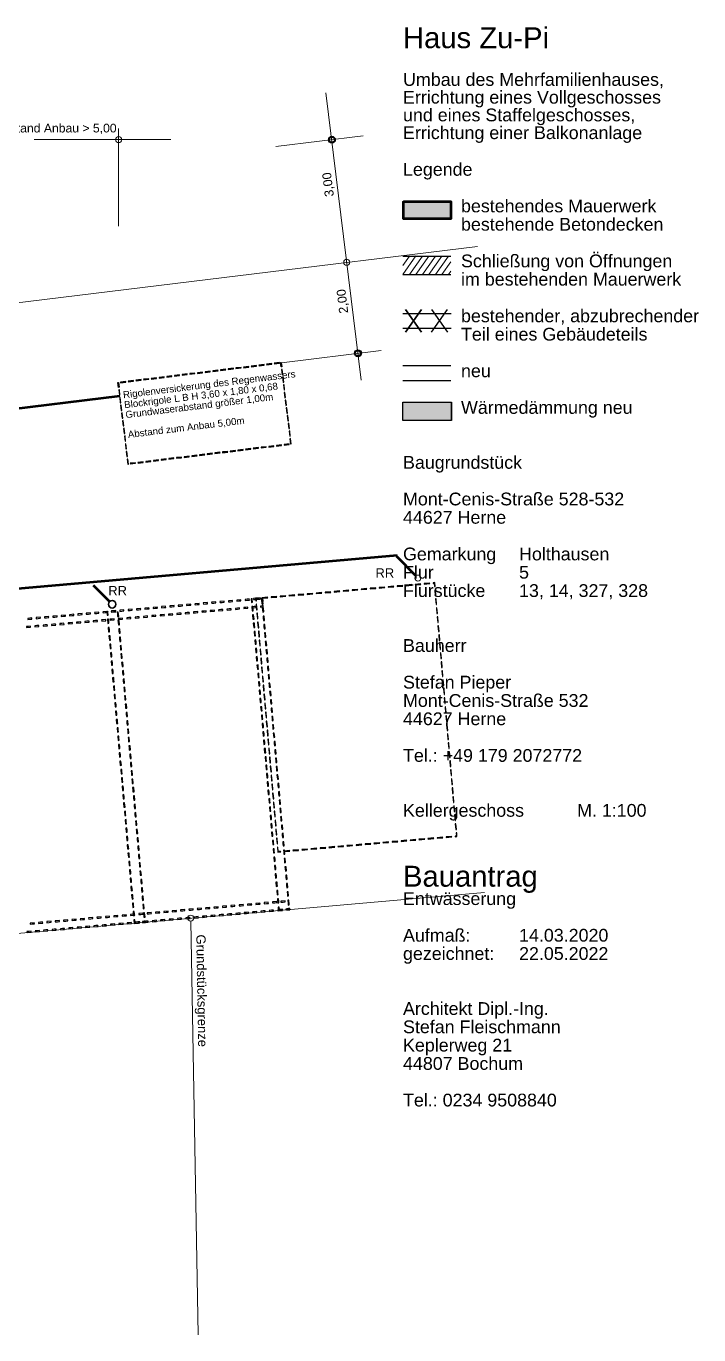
# Model space of a CAD drawing. Header units: millimetres. Extents: x 1839 to 41668, y -109 to 29716.
# Drawn here: x 26962 to 41668, y -105 to 28529 of the extents above; entities that cross this region are included whole.
import ezdxf

# ---------------------------------------------------------------- set-up
doc = ezdxf.new("R2010")
doc.units = ezdxf.units.MM
doc.header["$LTSCALE"] = 50
doc.linetypes.add('PDF_423-3_158-7_0-0_0-0', pattern=[582, 423.3, -158.7, 0, 0])
for name, color, linetype in [('00_Wand_Bestand', 7, 'Continuous'), ('05_Linien_stark', 7, 'Continuous'), ('07_Bemassung', 6, 'Continuous'), ('08_Schnittlinie', 1, 'Continuous'), ('10_Text', 7, 'Continuous'), ('12_Plankopf', 140, 'Continuous')]:
    doc.layers.add(name, color=color, linetype=linetype)
doc.styles.add('PLAN', font='arial.ttf')

msp = doc.modelspace()

# ---------------------------------------------------------------- hatches: boundary and pattern name
at = {"layer": '00_Wand_Bestand'}
for points in [[(30482, 20919), (30370, 20906), (30372, 20892), (30484, 20905)], [(30650, 20940), (30538, 20926), (30540, 20912), (30652, 20926)], [(30818, 20961), (30706, 20947), (30708, 20933), (30820, 20947)], [(30987, 20981), (30874, 20967), (30876, 20953), (30988, 20967)], [(31155, 21002), (31043, 20988), (31044, 20974), (31156, 20988)], [(31323, 21022), (31211, 21009), (31212, 20995), (31324, 21008)], [(31491, 21043), (31379, 21029), (31380, 21015), (31492, 21029)], [(31659, 21064), (31547, 21050), (31548, 21036), (31661, 21050)], [(31827, 21084), (31715, 21071), (31717, 21057), (31829, 21070)], [(31995, 21105), (31883, 21091), (31885, 21077), (31997, 21091)], [(32163, 21126), (32051, 21112), (32053, 21098), (32165, 21112)], [(32331, 21146), (32219, 21133), (32221, 21119), (32333, 21132)], [(32499, 21167), (32387, 21153), (32389, 21139), (32501, 21153)], [(32551, 21074), (32537, 21072), (32525, 21170), (32539, 21172)], [(32558, 21018), (32544, 21016), (32557, 20904), (32571, 20906)], [(28993, 20627), (28979, 20625), (28966, 20733), (28980, 20735)], [(29138, 20754), (29026, 20740), (29027, 20726), (29139, 20740)], [(29306, 20775), (29194, 20761), (29196, 20747), (29308, 20761)], [(29474, 20795), (29362, 20782), (29364, 20768), (29476, 20781)], [(29642, 20816), (29530, 20802), (29532, 20788), (29644, 20802)], [(29810, 20837), (29698, 20823), (29700, 20809), (29812, 20823)], [(29978, 20857), (29866, 20844), (29868, 20830), (29980, 20843)], [(30146, 20878), (30034, 20864), (30036, 20850), (30148, 20864)], [(30314, 20899), (30202, 20885), (30204, 20871), (30316, 20885)], [(32578, 20850), (32564, 20848), (32578, 20736), (32592, 20738)], [(32599, 20682), (32585, 20680), (32599, 20568), (32613, 20569)], [(28986, 20569), (28999, 20457), (29013, 20459), (29000, 20571)], [(29006, 20401), (29020, 20289), (29034, 20291), (29020, 20403)], [(32620, 20513), (32606, 20512), (32619, 20400), (32633, 20401)], [(32640, 20345), (32626, 20344), (32640, 20232), (32654, 20233)], [(29027, 20233), (29041, 20121), (29055, 20123), (29041, 20235)], [(29048, 20065), (29061, 19953), (29075, 19955), (29062, 20067)], [(32661, 20177), (32647, 20176), (32661, 20064), (32675, 20065)], [(29068, 19897), (29082, 19785), (29096, 19786), (29082, 19899)], [(32681, 20009), (32667, 20008), (32681, 19896), (32695, 19897)], [(32702, 19841), (32688, 19839), (32702, 19727), (32716, 19729)], [(29089, 19729), (29103, 19617), (29117, 19618), (29103, 19730)], [(29110, 19561), (29123, 19449), (29137, 19450), (29124, 19562)], [(32723, 19673), (32709, 19671), (32723, 19559), (32737, 19561)], [(32743, 19505), (32729, 19503), (32743, 19391), (32757, 19393)], [(29130, 19393), (29144, 19281), (29158, 19282), (29144, 19394)], [(29151, 19224), (29165, 19112), (29179, 19114), (29165, 19226)], [(31201, 19191), (31199, 19205), (31087, 19191), (31089, 19177)], [(31369, 19211), (31367, 19225), (31255, 19212), (31257, 19197)], [(31537, 19232), (31535, 19246), (31423, 19232), (31425, 19218)], [(31705, 19253), (31703, 19267), (31591, 19253), (31593, 19239)], [(31873, 19273), (31872, 19287), (31759, 19273), (31761, 19259)], [(32041, 19294), (32040, 19308), (31928, 19294), (31929, 19280)], [(32209, 19314), (32208, 19328), (32096, 19315), (32097, 19301)], [(32377, 19335), (32376, 19349), (32264, 19335), (32265, 19321)], [(32546, 19356), (32544, 19370), (32432, 19356), (32433, 19342)], [(32714, 19376), (32712, 19390), (32600, 19377), (32602, 19363)], [(29171, 19056), (29185, 18944), (29199, 18946), (29185, 19058)], [(29352, 18964), (29350, 18978), (29238, 18964), (29240, 18950)], [(29520, 18984), (29519, 18998), (29406, 18985), (29408, 18971)], [(29688, 19005), (29687, 19019), (29575, 19005), (29576, 18991)], [(29856, 19026), (29855, 19040), (29743, 19026), (29744, 19012)], [(30024, 19046), (30023, 19060), (29911, 19046), (29912, 19032)], [(30193, 19067), (30191, 19081), (30079, 19067), (30080, 19053)], [(30361, 19087), (30359, 19101), (30247, 19088), (30249, 19074)], [(30529, 19108), (30527, 19122), (30415, 19108), (30417, 19094)], [(30697, 19129), (30695, 19143), (30583, 19129), (30585, 19115)], [(30865, 19149), (30863, 19163), (30751, 19150), (30753, 19136)], [(31033, 19170), (31031, 19184), (30919, 19170), (30921, 19156)], [(32438, 16050), (32315, 16040), (32316, 16027), (32439, 16038)], [(32635, 16068), (32512, 16057), (32513, 16045), (32636, 16055)], [(32831, 16085), (32708, 16074), (32709, 16062), (32832, 16073)], [(33028, 16102), (32905, 16091), (32906, 16079), (33029, 16090)], [(33225, 16119), (33102, 16109), (33103, 16096), (33226, 16107)], [(33422, 16137), (33299, 16126), (33300, 16113), (33423, 16124)], [(33619, 16154), (33496, 16143), (33497, 16131), (33620, 16141)], [(33815, 16171), (33692, 16160), (33693, 16148), (33816, 16159)], [(34012, 16188), (33889, 16177), (33890, 16165), (34013, 16176)], [(34209, 16205), (34086, 16195), (34087, 16182), (34210, 16193)], [(34406, 16223), (34283, 16212), (34284, 16200), (34407, 16210)], [(34603, 16240), (34480, 16229), (34481, 16217), (34604, 16228)], [(34799, 16257), (34676, 16246), (34677, 16234), (34800, 16245)], [(32044, 16016), (31977, 16010), (31982, 15954), (31995, 15955), (31991, 15999), (32045, 16004)], [(31989, 15880), (31999, 15757), (32012, 15758), (32001, 15881)], [(32241, 16033), (32118, 16022), (32119, 16010), (32242, 16021)], [(32006, 15683), (32017, 15560), (32029, 15561), (32018, 15685)], [(32023, 15487), (32034, 15364), (32046, 15365), (32035, 15488)], [(32040, 15290), (32051, 15167), (32063, 15168), (32053, 15291)], [(32058, 15093), (32068, 14970), (32081, 14971), (32070, 15094)], [(32075, 14896), (32086, 14773), (32098, 14774), (32087, 14897)], [(32092, 14699), (32103, 14576), (32115, 14577), (32104, 14700)], [(32109, 14503), (32120, 14380), (32132, 14381), (32121, 14504)], [(32126, 14306), (32137, 14183), (32149, 14184), (32139, 14307)], [(32144, 14109), (32154, 13986), (32167, 13987), (32156, 14110)], [(32161, 13912), (32172, 13789), (32184, 13790), (32173, 13913)], [(32178, 13715), (32189, 13592), (32201, 13593), (32190, 13716)], [(32195, 13519), (32206, 13396), (32218, 13397), (32208, 13520)], [(32212, 13322), (32223, 13199), (32236, 13200), (32225, 13323)], [(32230, 13125), (32240, 13002), (32253, 13003), (32242, 13126)], [(32247, 12928), (32258, 12805), (32270, 12806), (32259, 12929)], [(32264, 12731), (32275, 12608), (32287, 12609), (32276, 12732)], [(32281, 12535), (32292, 12412), (32304, 12413), (32294, 12536)], [(32299, 12338), (32309, 12215), (32322, 12216), (32311, 12339)], [(32316, 12141), (32327, 12018), (32339, 12019), (32328, 12142)], [(32333, 11944), (32344, 11821), (32356, 11822), (32345, 11945)], [(32350, 11747), (32361, 11624), (32373, 11625), (32363, 11748)], [(32367, 11551), (32378, 11428), (32391, 11429), (32380, 11552)], [(32385, 11354), (32395, 11231), (32408, 11232), (32397, 11355)], [(32402, 11157), (32413, 11034), (32425, 11035), (32414, 11158)], [(32419, 10960), (32430, 10837), (32442, 10838), (32431, 10961)], [(32436, 10763), (32447, 10640), (32459, 10641), (32449, 10764)], [(34100, 10599), (34099, 10611), (33976, 10601), (33977, 10588)], [(34297, 10616), (34296, 10629), (34173, 10618), (34174, 10605)], [(34494, 10633), (34493, 10646), (34370, 10635), (34371, 10623)], [(34691, 10651), (34689, 10663), (34566, 10652), (34568, 10640)], [(34887, 10668), (34886, 10680), (34763, 10669), (34764, 10657)], [(32454, 10567), (32463, 10456), (32526, 10461), (32525, 10474), (32474, 10469), (32466, 10568)], [(32723, 10478), (32721, 10491), (32598, 10480), (32599, 10468)], [(32919, 10496), (32918, 10508), (32795, 10497), (32796, 10485)], [(33116, 10513), (33115, 10525), (32992, 10514), (32993, 10502)], [(33313, 10530), (33312, 10542), (33189, 10532), (33190, 10519)], [(33510, 10547), (33509, 10560), (33386, 10549), (33387, 10537)], [(33707, 10565), (33705, 10577), (33582, 10566), (33583, 10554)], [(33903, 10582), (33902, 10594), (33779, 10583), (33780, 10571)]]:
    msp.add_hatch(color=7, dxfattribs=at).paths.add_polyline_path(points)
at = {"layer": '12_Plankopf'}
for points in [[(35201, 24703), (36255, 24703), (36255, 24303), (35201, 24303)], [(35195, 20302), (36258, 20302), (36258, 19902), (35195, 19902)], [(35586, 16326), (35464, 16315), (35465, 16303), (35588, 16314)], [(35783, 16343), (35661, 16332), (35662, 16320), (35784, 16331)], [(35902, 16267), (35894, 16353), (35857, 16350), (35858, 16337), (35883, 16340), (35890, 16266)], [(34996, 16274), (34873, 16264), (34874, 16251), (34997, 16262)], [(35193, 16291), (35070, 16281), (35071, 16268), (35194, 16279)], [(35390, 16309), (35267, 16298), (35268, 16286), (35391, 16296)], [(35909, 16193), (35896, 16192), (35907, 16069), (35919, 16070)], [(35926, 15997), (35913, 15996), (35924, 15873), (35936, 15874)], [(35943, 15800), (35931, 15799), (35941, 15676), (35954, 15677)], [(35960, 15603), (35948, 15602), (35959, 15479), (35971, 15480)], [(35977, 15406), (35965, 15405), (35976, 15282), (35988, 15283)], [(35995, 15209), (35982, 15208), (35993, 15085), (36006, 15086)], [(36012, 15013), (36000, 15012), (36010, 14889), (36022, 14890)], [(36029, 14816), (36017, 14815), (36027, 14692), (36040, 14693)], [(36046, 14619), (36034, 14618), (36045, 14495), (36057, 14496)], [(36063, 14422), (36051, 14421), (36062, 14298), (36074, 14299)], [(36081, 14225), (36068, 14224), (36079, 14101), (36092, 14102)], [(36098, 14029), (36086, 14028), (36097, 13905), (36109, 13906)], [(36115, 13832), (36103, 13831), (36114, 13708), (36126, 13709)], [(36133, 13635), (36120, 13634), (36131, 13511), (36143, 13512)], [(36149, 13438), (36137, 13437), (36148, 13314), (36160, 13315)], [(36167, 13241), (36154, 13240), (36165, 13117), (36178, 13118)], [(36184, 13045), (36172, 13044), (36183, 12921), (36195, 12922)], [(36201, 12848), (36189, 12847), (36200, 12724), (36212, 12725)], [(36219, 12651), (36206, 12650), (36217, 12527), (36229, 12528)], [(36236, 12454), (36223, 12453), (36234, 12330), (36247, 12331)], [(36253, 12257), (36241, 12256), (36251, 12133), (36264, 12134)], [(36270, 12061), (36258, 12059), (36269, 11937), (36281, 11938)], [(36287, 11864), (36275, 11863), (36286, 11740), (36298, 11741)], [(36305, 11667), (36292, 11666), (36303, 11543), (36315, 11544)], [(36322, 11470), (36310, 11469), (36320, 11346), (36333, 11347)], [(36339, 11273), (36327, 11272), (36338, 11149), (36350, 11150)], [(36356, 11077), (36344, 11075), (36355, 10952), (36367, 10954)], [(35084, 10685), (35083, 10697), (34960, 10687), (34961, 10674)], [(35281, 10702), (35280, 10715), (35157, 10704), (35158, 10692)], [(35478, 10720), (35477, 10732), (35354, 10721), (35355, 10709)], [(35675, 10737), (35674, 10749), (35550, 10738), (35552, 10726)], [(35872, 10754), (35870, 10766), (35747, 10756), (35748, 10743)], [(36068, 10771), (36067, 10783), (35944, 10773), (35945, 10760)], [(36265, 10788), (36264, 10801), (36141, 10790), (36142, 10778)], [(36381, 10799), (36374, 10880), (36361, 10879), (36367, 10810), (36338, 10807), (36339, 10795)]]:
    msp.add_hatch(color=7, dxfattribs=at).paths.add_polyline_path(points)

# ---------------------------------------------------------------- linework, layer by layer
at = {"layer": '00_Wand_Bestand'}
for points in [[(30482, 20919), (30370, 20906), (30372, 20892), (30484, 20905)], [(30650, 20940), (30538, 20926), (30540, 20912), (30652, 20926)], [(30818, 20961), (30706, 20947), (30708, 20933), (30820, 20947)], [(30987, 20981), (30874, 20967), (30876, 20953), (30988, 20967)], [(31155, 21002), (31043, 20988), (31044, 20974), (31156, 20988)], [(31323, 21022), (31211, 21009), (31212, 20995), (31324, 21008)], [(31491, 21043), (31379, 21029), (31380, 21015), (31492, 21029)], [(31659, 21064), (31547, 21050), (31548, 21036), (31661, 21050)], [(31827, 21084), (31715, 21071), (31717, 21057), (31829, 21070)], [(31995, 21105), (31883, 21091), (31885, 21077), (31997, 21091)], [(32163, 21126), (32051, 21112), (32053, 21098), (32165, 21112)], [(32331, 21146), (32219, 21133), (32221, 21119), (32333, 21132)], [(32499, 21167), (32387, 21153), (32389, 21139), (32501, 21153)], [(32551, 21074), (32537, 21072), (32525, 21170), (32539, 21172)], [(32558, 21018), (32544, 21016), (32557, 20904), (32571, 20906)], [(28993, 20627), (28979, 20625), (28966, 20733), (28980, 20735)], [(29138, 20754), (29026, 20740), (29027, 20726), (29139, 20740)], [(29306, 20775), (29194, 20761), (29196, 20747), (29308, 20761)], [(29474, 20795), (29362, 20782), (29364, 20768), (29476, 20781)], [(29642, 20816), (29530, 20802), (29532, 20788), (29644, 20802)], [(29810, 20837), (29698, 20823), (29700, 20809), (29812, 20823)], [(29978, 20857), (29866, 20844), (29868, 20830), (29980, 20843)], [(30146, 20878), (30034, 20864), (30036, 20850), (30148, 20864)], [(30314, 20899), (30202, 20885), (30204, 20871), (30316, 20885)], [(32578, 20850), (32564, 20848), (32578, 20736), (32592, 20738)], [(32599, 20682), (32585, 20680), (32599, 20568), (32613, 20569)], [(28986, 20569), (28999, 20457), (29013, 20459), (29000, 20571)], [(29006, 20401), (29020, 20289), (29034, 20291), (29020, 20403)], [(32620, 20513), (32606, 20512), (32619, 20400), (32633, 20401)], [(32640, 20345), (32626, 20344), (32640, 20232), (32654, 20233)], [(29027, 20233), (29041, 20121), (29055, 20123), (29041, 20235)], [(29048, 20065), (29061, 19953), (29075, 19955), (29062, 20067)], [(32661, 20177), (32647, 20176), (32661, 20064), (32675, 20065)], [(29068, 19897), (29082, 19785), (29096, 19786), (29082, 19899)], [(32681, 20009), (32667, 20008), (32681, 19896), (32695, 19897)], [(32702, 19841), (32688, 19839), (32702, 19727), (32716, 19729)], [(29089, 19729), (29103, 19617), (29117, 19618), (29103, 19730)], [(29110, 19561), (29123, 19449), (29137, 19450), (29124, 19562)], [(32723, 19673), (32709, 19671), (32723, 19559), (32737, 19561)], [(32743, 19505), (32729, 19503), (32743, 19391), (32757, 19393)], [(29130, 19393), (29144, 19281), (29158, 19282), (29144, 19394)], [(29151, 19224), (29165, 19112), (29179, 19114), (29165, 19226)], [(31201, 19191), (31199, 19205), (31087, 19191), (31089, 19177)], [(31369, 19211), (31367, 19225), (31255, 19212), (31257, 19197)], [(31537, 19232), (31535, 19246), (31423, 19232), (31425, 19218)], [(31705, 19253), (31703, 19267), (31591, 19253), (31593, 19239)], [(31873, 19273), (31872, 19287), (31759, 19273), (31761, 19259)], [(32041, 19294), (32040, 19308), (31928, 19294), (31929, 19280)], [(32209, 19314), (32208, 19328), (32096, 19315), (32097, 19301)], [(32377, 19335), (32376, 19349), (32264, 19335), (32265, 19321)], [(32546, 19356), (32544, 19370), (32432, 19356), (32433, 19342)], [(32714, 19376), (32712, 19390), (32600, 19377), (32602, 19363)], [(29171, 19056), (29185, 18944), (29199, 18946), (29185, 19058)], [(29352, 18964), (29350, 18978), (29238, 18964), (29240, 18950)], [(29520, 18984), (29519, 18998), (29406, 18985), (29408, 18971)], [(29688, 19005), (29687, 19019), (29575, 19005), (29576, 18991)], [(29856, 19026), (29855, 19040), (29743, 19026), (29744, 19012)], [(30024, 19046), (30023, 19060), (29911, 19046), (29912, 19032)], [(30193, 19067), (30191, 19081), (30079, 19067), (30080, 19053)], [(30361, 19087), (30359, 19101), (30247, 19088), (30249, 19074)], [(30529, 19108), (30527, 19122), (30415, 19108), (30417, 19094)], [(30697, 19129), (30695, 19143), (30583, 19129), (30585, 19115)], [(30865, 19149), (30863, 19163), (30751, 19150), (30753, 19136)], [(31033, 19170), (31031, 19184), (30919, 19170), (30921, 19156)], [(32438, 16050), (32315, 16040), (32316, 16027), (32439, 16038)], [(32635, 16068), (32512, 16057), (32513, 16045), (32636, 16055)], [(32831, 16085), (32708, 16074), (32709, 16062), (32832, 16073)], [(33028, 16102), (32905, 16091), (32906, 16079), (33029, 16090)], [(33225, 16119), (33102, 16109), (33103, 16096), (33226, 16107)], [(33422, 16137), (33299, 16126), (33300, 16113), (33423, 16124)], [(33619, 16154), (33496, 16143), (33497, 16131), (33620, 16141)], [(33815, 16171), (33692, 16160), (33693, 16148), (33816, 16159)], [(34012, 16188), (33889, 16177), (33890, 16165), (34013, 16176)], [(34209, 16205), (34086, 16195), (34087, 16182), (34210, 16193)], [(34406, 16223), (34283, 16212), (34284, 16200), (34407, 16210)], [(34603, 16240), (34480, 16229), (34481, 16217), (34604, 16228)], [(34799, 16257), (34676, 16246), (34677, 16234), (34800, 16245)], [(32044, 16016), (31977, 16010), (31982, 15954), (31995, 15955), (31991, 15999), (32045, 16004)], [(31989, 15880), (31999, 15757), (32012, 15758), (32001, 15881)], [(32241, 16033), (32118, 16022), (32119, 16010), (32242, 16021)], [(32006, 15683), (32017, 15560), (32029, 15561), (32018, 15685)], [(32023, 15487), (32034, 15364), (32046, 15365), (32035, 15488)], [(32040, 15290), (32051, 15167), (32063, 15168), (32053, 15291)], [(32058, 15093), (32068, 14970), (32081, 14971), (32070, 15094)], [(32075, 14896), (32086, 14773), (32098, 14774), (32087, 14897)], [(32092, 14699), (32103, 14576), (32115, 14577), (32104, 14700)], [(32109, 14503), (32120, 14380), (32132, 14381), (32121, 14504)], [(32126, 14306), (32137, 14183), (32149, 14184), (32139, 14307)], [(32144, 14109), (32154, 13986), (32167, 13987), (32156, 14110)], [(32161, 13912), (32172, 13789), (32184, 13790), (32173, 13913)], [(32178, 13715), (32189, 13592), (32201, 13593), (32190, 13716)], [(32195, 13519), (32206, 13396), (32218, 13397), (32208, 13520)], [(32212, 13322), (32223, 13199), (32236, 13200), (32225, 13323)], [(32230, 13125), (32240, 13002), (32253, 13003), (32242, 13126)], [(32247, 12928), (32258, 12805), (32270, 12806), (32259, 12929)], [(32264, 12731), (32275, 12608), (32287, 12609), (32276, 12732)], [(32281, 12535), (32292, 12412), (32304, 12413), (32294, 12536)], [(32299, 12338), (32309, 12215), (32322, 12216), (32311, 12339)], [(32316, 12141), (32327, 12018), (32339, 12019), (32328, 12142)], [(32333, 11944), (32344, 11821), (32356, 11822), (32345, 11945)], [(32350, 11747), (32361, 11624), (32373, 11625), (32363, 11748)], [(32367, 11551), (32378, 11428), (32391, 11429), (32380, 11552)], [(32385, 11354), (32395, 11231), (32408, 11232), (32397, 11355)], [(32402, 11157), (32413, 11034), (32425, 11035), (32414, 11158)], [(32419, 10960), (32430, 10837), (32442, 10838), (32431, 10961)], [(32436, 10763), (32447, 10640), (32459, 10641), (32449, 10764)], [(34100, 10599), (34099, 10611), (33976, 10601), (33977, 10588)], [(34297, 10616), (34296, 10629), (34173, 10618), (34174, 10605)], [(34494, 10633), (34493, 10646), (34370, 10635), (34371, 10623)], [(34691, 10651), (34689, 10663), (34566, 10652), (34568, 10640)], [(34887, 10668), (34886, 10680), (34763, 10669), (34764, 10657)], [(32454, 10567), (32463, 10456), (32526, 10461), (32525, 10474), (32474, 10469), (32466, 10568)], [(32723, 10478), (32721, 10491), (32598, 10480), (32599, 10468)], [(32919, 10496), (32918, 10508), (32795, 10497), (32796, 10485)], [(33116, 10513), (33115, 10525), (32992, 10514), (32993, 10502)], [(33313, 10530), (33312, 10542), (33189, 10532), (33190, 10519)], [(33510, 10547), (33509, 10560), (33386, 10549), (33387, 10537)], [(33707, 10565), (33705, 10577), (33582, 10566), (33583, 10554)], [(33903, 10582), (33902, 10594), (33779, 10583), (33780, 10571)]]:
    msp.add_lwpolyline(points, close=True, dxfattribs=at)
at = {"layer": '05_Linien_stark', "lineweight": 15}
for p, q in [((33517, 27073), (34289, 20783)), ((28983, 26293), (28983, 24152)), ((32421, 25896), (34330, 26131)), ((27135, 26046), (30128, 26046)), ((32487, 21156), (34722, 21430)), ((30564, 8945), (30722, -105))]:
    msp.add_line(p, q, dxfattribs=at)
at = {"layer": '05_Linien_stark', "lineweight": 35}
msp.add_circle((28842, 15880), 82.8, dxfattribs=at)
at = {"layer": '07_Bemassung', "lineweight": 15}
for p, q in [((6138, 19943), (36826, 23711)), ((18405, 7945), (36983, 9570))]:
    msp.add_line(p, q, dxfattribs=at)
at = {"layer": '07_Bemassung'}
for points in [[(33645, 26101), (33647, 26101), (33653, 26101), (33659, 26100), (33664, 26098), (33670, 26096), (33675, 26094), (33680, 26090), (33684, 26087), (33688, 26083), (33692, 26078), (33695, 26074), (33698, 26069), (33700, 26063), (33702, 26057), (33703, 26051), (33704, 26046), (33703, 26040), (33703, 26034), (33701, 26029), (33700, 26024), (33697, 26019), (33695, 26014), (33691, 26010), (33688, 26005), (33684, 26002), (33679, 25998), (33675, 25995), (33670, 25993), (33664, 25991), (33659, 25989), (33653, 25988), (33647, 25988), (33642, 25988), (33636, 25989), (33630, 25990), (33625, 25992), (33620, 25994), (33615, 25996), (33611, 26000), (33607, 26003), (33603, 26007), (33599, 26011), (33596, 26016), (33594, 26021), (33592, 26026), (33590, 26032), (33589, 26037), (33589, 26043), (33589, 26049), (33590, 26054), (33591, 26060), (33593, 26065), (33595, 26070), (33598, 26075), (33601, 26079), (33605, 26083), (33609, 26087), (33613, 26090), (33618, 26093), (33623, 26096), (33628, 26098), (33634, 26100), (33639, 26101), (33641, 26101), (33643, 26101)], [(34214, 21428), (34215, 21428), (34221, 21428), (34227, 21427), (34233, 21425), (34238, 21423), (34243, 21421), (34248, 21417), (34253, 21414), (34257, 21410), (34261, 21405), (34264, 21401), (34267, 21396), (34269, 21390), (34271, 21384), (34272, 21378), (34272, 21373), (34272, 21367), (34271, 21361), (34270, 21356), (34268, 21351), (34266, 21346), (34263, 21341), (34260, 21337), (34256, 21332), (34252, 21329), (34248, 21325), (34243, 21322), (34238, 21320), (34233, 21318), (34227, 21316), (34222, 21315), (34216, 21315), (34210, 21315), (34204, 21316), (34199, 21317), (34194, 21319), (34189, 21321), (34184, 21323), (34179, 21327), (34175, 21330), (34171, 21334), (34168, 21338), (34165, 21343), (34162, 21348), (34160, 21353), (34159, 21359), (34158, 21364), (34157, 21370), (34158, 21376), (34158, 21381), (34160, 21387), (34161, 21392), (34164, 21397), (34166, 21402), (34170, 21406), (34173, 21410), (34177, 21414), (34182, 21417), (34186, 21420), (34191, 21423), (34197, 21425), (34202, 21427), (34208, 21428), (34209, 21428), (34212, 21428)], [(29097, 15756), (29006, 15748), (29008, 15725), (29054, 15729), (29099, 15733)], [(29280, 15772), (29189, 15764), (29191, 15741), (29237, 15745), (29282, 15749)], [(29463, 15788), (29372, 15780), (29374, 15757), (29419, 15761), (29465, 15765)], [(29646, 15804), (29554, 15796), (29556, 15773), (29602, 15777), (29648, 15781)], [(29828, 15820), (29737, 15812), (29739, 15789), (29785, 15793), (29830, 15797)], [(30011, 15836), (29920, 15828), (29922, 15805), (29968, 15809), (30013, 15813)], [(30194, 15852), (30103, 15844), (30105, 15821), (30150, 15825), (30196, 15829)], [(30377, 15868), (30285, 15860), (30287, 15837), (30333, 15841), (30379, 15845)], [(30559, 15884), (30468, 15876), (30470, 15853), (30516, 15857), (30561, 15861)], [(30742, 15900), (30651, 15892), (30653, 15869), (30699, 15873), (30744, 15877)], [(30925, 15916), (30834, 15908), (30836, 15885), (30882, 15889), (30927, 15893)], [(31080, 15729), (31078, 15751), (31032, 15747), (30986, 15743), (30988, 15721)], [(31108, 15932), (31016, 15924), (31018, 15901), (31064, 15905), (31110, 15909)], [(31262, 15745), (31260, 15767), (31215, 15763), (31169, 15759), (31171, 15737)], [(31290, 15948), (31199, 15940), (31201, 15917), (31247, 15921), (31292, 15925)], [(31445, 15761), (31443, 15783), (31398, 15779), (31352, 15775), (31354, 15753)], [(31473, 15964), (31382, 15956), (31384, 15933), (31430, 15937), (31475, 15941)], [(31628, 15777), (31626, 15799), (31581, 15795), (31535, 15791), (31537, 15769)], [(31656, 15980), (31565, 15972), (31567, 15949), (31613, 15953), (31658, 15957)], [(31811, 15793), (31809, 15815), (31764, 15811), (31717, 15807), (31719, 15785)], [(31839, 15996), (31747, 15988), (31749, 15965), (31796, 15969), (31841, 15973)], [(31892, 16002), (31881, 16001), (31888, 15921), (31911, 15923), (31906, 15982), (31904, 16003), (31893, 15990)], [(31896, 15829), (31904, 15738), (31927, 15740), (31923, 15788), (31919, 15831)], [(31993, 15809), (31991, 15831), (31948, 15828), (31900, 15823), (31902, 15801)], [(32021, 16012), (31930, 16004), (31932, 15981), (31981, 15985), (32023, 15989)], [(32075, 16018), (31983, 16010), (31985, 15987), (32033, 15991), (32077, 15995)], [(32145, 15822), (32142, 15853), (32119, 15851), (32120, 15843), (32101, 15841), (32083, 15839), (32085, 15817)], [(32134, 15944), (32111, 15942), (32105, 16019), (32113, 16011), (32113, 16019), (32128, 16021)], [(32132, 15985), (32109, 15983), (32112, 15943), (32117, 15891), (32140, 15893)], [(32148, 15802), (32125, 15800), (32129, 15756), (32133, 15709), (32156, 15711)], [(27087, 15580), (26996, 15572), (26998, 15549), (27044, 15553), (27089, 15557)], [(27270, 15596), (27179, 15588), (27181, 15565), (27226, 15569), (27272, 15573)], [(27453, 15612), (27361, 15604), (27363, 15581), (27409, 15585), (27455, 15589)], [(27636, 15628), (27544, 15620), (27546, 15597), (27592, 15601), (27638, 15605)], [(27790, 15441), (27788, 15464), (27743, 15460), (27697, 15456), (27699, 15433)], [(27818, 15644), (27727, 15636), (27729, 15613), (27775, 15617), (27820, 15621)], [(27973, 15457), (27971, 15480), (27925, 15476), (27880, 15472), (27882, 15449)], [(28001, 15660), (27910, 15652), (27912, 15629), (27957, 15633), (28003, 15637)], [(28156, 15473), (28154, 15496), (28108, 15492), (28062, 15488), (28064, 15465)], [(28184, 15676), (28092, 15668), (28094, 15645), (28140, 15649), (28186, 15653)], [(28338, 15489), (28336, 15512), (28291, 15508), (28245, 15504), (28247, 15481)], [(28367, 15692), (28275, 15684), (28277, 15661), (28323, 15665), (28369, 15669)], [(28521, 15505), (28519, 15528), (28474, 15524), (28428, 15520), (28430, 15497)], [(28549, 15708), (28458, 15700), (28460, 15677), (28506, 15681), (28551, 15685)], [(28704, 15521), (28702, 15544), (28656, 15540), (28611, 15536), (28613, 15513)], [(28732, 15724), (28641, 15716), (28643, 15693), (28688, 15697), (28734, 15701)], [(28736, 15725), (28725, 15724), (28732, 15643), (28755, 15645), (28750, 15705), (28748, 15726), (28737, 15713)], [(28740, 15552), (28748, 15461), (28771, 15463), (28767, 15511), (28763, 15554)], [(28887, 15537), (28885, 15560), (28839, 15556), (28793, 15552), (28795, 15529)], [(28915, 15740), (28823, 15732), (28825, 15709), (28871, 15713), (28917, 15717)], [(28919, 15741), (28828, 15733), (28830, 15710), (28877, 15714), (28921, 15718)], [(28976, 15707), (28953, 15705), (28957, 15666), (28961, 15614), (28984, 15616)], [(28992, 15525), (28969, 15523), (28973, 15479), (28977, 15431), (29000, 15433)], [(29069, 15553), (29067, 15576), (29022, 15572), (28976, 15568), (28978, 15545)], [(29252, 15569), (29250, 15592), (29205, 15588), (29159, 15584), (29161, 15561)], [(29435, 15585), (29433, 15608), (29387, 15604), (29342, 15600), (29344, 15577)], [(29618, 15601), (29616, 15624), (29570, 15620), (29524, 15615), (29526, 15593)], [(29800, 15617), (29798, 15639), (29753, 15636), (29707, 15632), (29709, 15609)], [(29983, 15633), (29981, 15655), (29936, 15651), (29890, 15647), (29892, 15625)], [(30166, 15649), (30164, 15671), (30118, 15667), (30073, 15663), (30075, 15641)], [(30349, 15665), (30347, 15687), (30301, 15683), (30255, 15679), (30257, 15657)], [(30531, 15681), (30529, 15703), (30484, 15699), (30438, 15695), (30440, 15673)], [(30714, 15697), (30712, 15719), (30667, 15715), (30621, 15711), (30623, 15689)], [(30897, 15713), (30895, 15735), (30850, 15731), (30804, 15727), (30806, 15705)], [(31912, 15646), (31920, 15555), (31943, 15557), (31939, 15604), (31935, 15648)], [(31928, 15464), (31936, 15372), (31959, 15374), (31955, 15421), (31951, 15466)], [(32164, 15619), (32141, 15617), (32145, 15572), (32149, 15526), (32172, 15528)], [(27059, 15377), (27057, 15400), (27012, 15396), (26966, 15392), (26968, 15369)], [(27242, 15393), (27240, 15416), (27194, 15412), (27149, 15408), (27151, 15385)], [(27425, 15409), (27423, 15432), (27377, 15428), (27331, 15424), (27333, 15401)], [(27608, 15425), (27605, 15448), (27560, 15444), (27514, 15440), (27516, 15417)], [(28756, 15369), (28764, 15278), (28787, 15280), (28783, 15327), (28779, 15371)], [(28772, 15187), (28780, 15095), (28803, 15097), (28799, 15144), (28795, 15189)], [(29008, 15342), (28985, 15340), (28989, 15295), (28993, 15249), (29016, 15251)], [(31944, 15281), (31952, 15190), (31975, 15192), (31971, 15238), (31967, 15283)], [(32180, 15436), (32157, 15434), (32161, 15389), (32165, 15343), (32188, 15345)], [(32196, 15254), (32173, 15252), (32177, 15206), (32181, 15160), (32204, 15162)], [(28788, 15004), (28796, 14912), (28819, 14914), (28815, 14961), (28811, 15006)], [(29024, 15159), (29001, 15157), (29005, 15112), (29009, 15066), (29032, 15068)], [(29040, 14976), (29017, 14974), (29021, 14929), (29025, 14883), (29048, 14885)], [(31960, 15098), (31968, 15007), (31991, 15009), (31987, 15055), (31983, 15100)], [(31976, 14915), (31984, 14824), (32007, 14826), (32003, 14872), (31999, 14917)], [(32212, 15071), (32189, 15069), (32193, 15024), (32197, 14978), (32220, 14980)], [(28804, 14821), (28812, 14730), (28835, 14732), (28831, 14778), (28827, 14823)], [(28820, 14638), (28828, 14547), (28851, 14549), (28847, 14595), (28843, 14640)], [(29056, 14794), (29033, 14792), (29037, 14746), (29041, 14700), (29064, 14702)], [(29072, 14611), (29049, 14609), (29053, 14564), (29057, 14518), (29080, 14520)], [(31992, 14733), (32000, 14641), (32023, 14643), (32019, 14689), (32015, 14735)], [(32228, 14888), (32205, 14886), (32209, 14841), (32213, 14795), (32236, 14797)], [(32244, 14705), (32221, 14703), (32225, 14658), (32229, 14612), (32252, 14614)], [(28836, 14456), (28844, 14364), (28867, 14366), (28863, 14412), (28859, 14458)], [(29088, 14428), (29065, 14426), (29069, 14381), (29073, 14335), (29096, 14337)], [(32008, 14550), (32016, 14459), (32039, 14461), (32035, 14507), (32031, 14552)], [(32024, 14367), (32032, 14276), (32055, 14278), (32051, 14324), (32047, 14369)], [(32260, 14523), (32237, 14521), (32241, 14475), (32245, 14429), (32268, 14431)], [(32276, 14340), (32253, 14338), (32257, 14292), (32261, 14247), (32284, 14249)], [(28852, 14273), (28860, 14181), (28883, 14183), (28879, 14229), (28875, 14275)], [(28868, 14090), (28876, 13999), (28899, 14001), (28895, 14047), (28891, 14092)], [(29104, 14245), (29081, 14243), (29085, 14198), (29089, 14152), (29112, 14154)], [(29120, 14063), (29097, 14061), (29101, 14015), (29105, 13969), (29128, 13971)], [(32040, 14185), (32048, 14093), (32071, 14095), (32067, 14141), (32063, 14186)], [(32292, 14157), (32269, 14155), (32273, 14110), (32277, 14064), (32300, 14066)], [(28884, 13907), (28892, 13816), (28915, 13818), (28911, 13864), (28907, 13909)], [(29136, 13880), (29113, 13878), (29117, 13832), (29121, 13787), (29144, 13789)], [(32056, 14002), (32064, 13910), (32087, 13912), (32083, 13958), (32079, 14004)], [(32072, 13819), (32080, 13728), (32103, 13730), (32099, 13775), (32095, 13821)], [(32308, 13974), (32285, 13972), (32289, 13927), (32293, 13881), (32316, 13883)], [(32324, 13792), (32301, 13790), (32305, 13744), (32309, 13698), (32332, 13700)], [(28900, 13725), (28908, 13633), (28931, 13635), (28927, 13681), (28923, 13727)], [(28916, 13542), (28924, 13450), (28947, 13452), (28943, 13498), (28939, 13544)], [(29152, 13697), (29129, 13695), (29133, 13650), (29137, 13604), (29160, 13606)], [(29168, 13514), (29145, 13512), (29149, 13467), (29153, 13421), (29176, 13423)], [(32088, 13636), (32096, 13545), (32119, 13547), (32115, 13593), (32111, 13638)], [(32339, 13609), (32317, 13607), (32321, 13561), (32325, 13516), (32348, 13518)], [(28932, 13359), (28940, 13268), (28963, 13270), (28959, 13315), (28955, 13361)], [(28948, 13176), (28956, 13085), (28979, 13087), (28975, 13133), (28971, 13178)], [(29184, 13332), (29161, 13330), (29165, 13284), (29169, 13238), (29192, 13240)], [(32104, 13454), (32112, 13362), (32135, 13364), (32131, 13410), (32127, 13456)], [(32120, 13271), (32128, 13179), (32151, 13181), (32147, 13227), (32143, 13273)], [(32355, 13426), (32333, 13424), (32337, 13379), (32341, 13333), (32363, 13335)], [(32371, 13243), (32349, 13241), (32353, 13196), (32357, 13150), (32379, 13152)], [(28964, 12994), (28972, 12902), (28995, 12904), (28991, 12950), (28987, 12996)], [(29200, 13149), (29177, 13147), (29181, 13101), (29185, 13056), (29208, 13058)], [(29216, 12966), (29193, 12964), (29197, 12919), (29201, 12873), (29224, 12875)], [(32136, 13088), (32144, 12997), (32167, 12999), (32163, 13044), (32159, 13090)], [(32152, 12905), (32160, 12814), (32183, 12816), (32179, 12862), (32175, 12907)], [(32387, 13061), (32365, 13059), (32369, 13013), (32373, 12967), (32395, 12969)], [(28980, 12811), (28988, 12719), (29011, 12721), (29007, 12767), (29003, 12813)], [(28996, 12628), (29004, 12537), (29027, 12539), (29023, 12584), (29019, 12630)], [(29232, 12784), (29209, 12781), (29213, 12736), (29217, 12690), (29240, 12692)], [(29248, 12601), (29225, 12599), (29229, 12553), (29233, 12507), (29256, 12509)], [(32168, 12723), (32176, 12631), (32199, 12633), (32195, 12679), (32191, 12725)], [(32403, 12878), (32381, 12876), (32385, 12830), (32389, 12785), (32411, 12787)], [(32419, 12695), (32397, 12693), (32401, 12648), (32405, 12602), (32427, 12604)], [(29012, 12445), (29020, 12354), (29043, 12356), (29039, 12402), (29035, 12447)], [(29264, 12418), (29241, 12416), (29245, 12370), (29249, 12325), (29272, 12327)], [(32184, 12540), (32192, 12448), (32215, 12450), (32211, 12496), (32207, 12542)], [(32200, 12357), (32208, 12266), (32231, 12268), (32227, 12313), (32223, 12359)], [(32435, 12512), (32413, 12510), (32417, 12465), (32421, 12419), (32443, 12421)], [(32451, 12330), (32429, 12328), (32433, 12282), (32437, 12236), (32459, 12238)], [(29028, 12263), (29036, 12171), (29059, 12173), (29055, 12219), (29051, 12265)], [(29044, 12080), (29052, 11988), (29075, 11990), (29071, 12036), (29067, 12082)], [(29280, 12235), (29257, 12233), (29261, 12188), (29265, 12142), (29288, 12144)], [(29296, 12053), (29273, 12051), (29277, 12005), (29281, 11959), (29304, 11961)], [(32216, 12174), (32224, 12083), (32246, 12085), (32242, 12131), (32238, 12176)], [(32467, 12147), (32445, 12145), (32449, 12099), (32453, 12054), (32475, 12056)], [(29060, 11897), (29068, 11806), (29091, 11808), (29087, 11853), (29083, 11899)], [(29312, 11870), (29289, 11868), (29293, 11822), (29297, 11776), (29320, 11778)], [(32232, 11992), (32240, 11900), (32262, 11902), (32258, 11948), (32254, 11994)], [(32248, 11809), (32256, 11717), (32278, 11719), (32274, 11765), (32270, 11811)], [(32483, 11964), (32461, 11962), (32465, 11916), (32469, 11871), (32491, 11873)], [(32499, 11781), (32477, 11779), (32481, 11734), (32485, 11688), (32507, 11690)], [(29076, 11714), (29084, 11623), (29107, 11625), (29103, 11671), (29099, 11716)], [(29092, 11532), (29100, 11440), (29123, 11442), (29119, 11488), (29115, 11534)], [(29328, 11687), (29305, 11685), (29309, 11639), (29313, 11594), (29336, 11596)], [(29344, 11504), (29321, 11502), (29325, 11457), (29329, 11411), (29352, 11413)], [(32264, 11626), (32272, 11535), (32294, 11537), (32290, 11582), (32286, 11628)], [(32515, 11599), (32493, 11597), (32497, 11551), (32501, 11505), (32523, 11507)], [(29108, 11349), (29116, 11257), (29139, 11260), (29135, 11305), (29131, 11351)], [(29124, 11166), (29132, 11075), (29155, 11077), (29151, 11122), (29147, 11168)], [(29360, 11322), (29337, 11320), (29341, 11274), (29345, 11228), (29368, 11230)], [(32280, 11443), (32288, 11352), (32310, 11354), (32306, 11400), (32302, 11445)], [(32296, 11261), (32304, 11169), (32326, 11171), (32322, 11217), (32318, 11263)], [(32531, 11416), (32509, 11414), (32513, 11368), (32517, 11323), (32539, 11325)], [(32547, 11233), (32524, 11231), (32529, 11185), (32532, 11140), (32555, 11142)], [(29140, 10983), (29148, 10892), (29171, 10894), (29167, 10940), (29163, 10985)], [(29376, 11139), (29353, 11137), (29357, 11091), (29361, 11045), (29384, 11047)], [(29392, 10956), (29369, 10954), (29373, 10908), (29377, 10863), (29400, 10865)], [(32312, 11078), (32320, 10986), (32342, 10988), (32338, 11034), (32334, 11080)], [(32328, 10895), (32336, 10804), (32358, 10806), (32354, 10851), (32350, 10897)], [(32563, 11050), (32541, 11048), (32545, 11003), (32548, 10957), (32571, 10959)], [(29156, 10801), (29164, 10709), (29187, 10711), (29183, 10757), (29179, 10803)], [(29172, 10618), (29180, 10527), (29203, 10528), (29199, 10574), (29195, 10620)], [(29408, 10773), (29385, 10771), (29389, 10725), (29393, 10680), (29416, 10682)], [(32344, 10712), (32352, 10621), (32374, 10623), (32370, 10668), (32366, 10714)], [(32579, 10868), (32556, 10866), (32560, 10820), (32564, 10774), (32587, 10776)], [(32595, 10685), (32572, 10683), (32576, 10637), (32580, 10592), (32603, 10594)], [(29188, 10435), (29196, 10344), (29219, 10346), (29215, 10391), (29211, 10437)], [(29424, 10591), (29401, 10589), (29405, 10543), (29409, 10497), (29432, 10499)], [(29440, 10408), (29417, 10406), (29421, 10360), (29425, 10314), (29448, 10316)], [(32360, 10530), (32368, 10438), (32390, 10440), (32386, 10486), (32382, 10532)], [(32376, 10347), (32384, 10255), (32406, 10257), (32402, 10303), (32398, 10349)], [(32611, 10502), (32588, 10500), (32592, 10454), (32596, 10409), (32619, 10411)], [(32627, 10319), (32604, 10318), (32608, 10271), (32612, 10226), (32635, 10228)], [(29204, 10252), (29212, 10161), (29235, 10163), (29231, 10208), (29227, 10254)], [(29220, 10070), (29228, 9978), (29251, 9980), (29247, 10026), (29243, 10072)], [(29456, 10225), (29433, 10223), (29437, 10177), (29441, 10132), (29464, 10134)], [(29472, 10042), (29449, 10040), (29453, 9994), (29457, 9949), (29480, 9951)], [(32392, 10164), (32400, 10073), (32422, 10075), (32418, 10120), (32414, 10166)], [(32643, 10137), (32620, 10135), (32624, 10089), (32628, 10043), (32651, 10045)], [(29236, 9887), (29244, 9796), (29267, 9798), (29263, 9843), (29259, 9889)], [(29488, 9860), (29465, 9858), (29469, 9811), (29473, 9766), (29496, 9768)], [(32408, 9981), (32416, 9890), (32438, 9892), (32434, 9937), (32430, 9983)], [(32423, 9799), (32431, 9707), (32454, 9709), (32450, 9754), (32446, 9801)], [(32659, 9954), (32636, 9952), (32640, 9906), (32644, 9861), (32667, 9863)], [(32675, 9771), (32652, 9769), (32656, 9723), (32660, 9678), (32683, 9680)], [(29252, 9704), (29260, 9613), (29283, 9615), (29279, 9660), (29275, 9706)], [(29268, 9521), (29276, 9430), (29299, 9432), (29295, 9477), (29291, 9523)], [(29504, 9677), (29481, 9675), (29485, 9629), (29489, 9583), (29512, 9585)], [(29520, 9494), (29497, 9492), (29501, 9446), (29505, 9401), (29528, 9403)], [(32440, 9616), (32447, 9524), (32470, 9526), (32466, 9571), (32462, 9618)], [(32691, 9588), (32668, 9587), (32673, 9539), (32676, 9495), (32699, 9497)], [(29284, 9339), (29292, 9247), (29315, 9249), (29311, 9294), (29307, 9341)], [(29536, 9311), (29513, 9309), (29517, 9262), (29521, 9218), (29544, 9220)], [(30063, 9167), (29972, 9159), (29974, 9137), (30020, 9141), (30065, 9145)], [(30246, 9183), (30155, 9175), (30157, 9153), (30202, 9157), (30248, 9161)], [(30429, 9199), (30337, 9191), (30339, 9169), (30385, 9173), (30431, 9177)], [(30611, 9215), (30520, 9207), (30522, 9185), (30568, 9189), (30613, 9193)], [(30794, 9231), (30703, 9223), (30705, 9201), (30751, 9205), (30796, 9209)], [(30977, 9247), (30886, 9239), (30888, 9216), (30933, 9221), (30979, 9225)], [(31160, 9263), (31068, 9255), (31070, 9232), (31116, 9237), (31162, 9240)], [(31342, 9279), (31251, 9271), (31253, 9248), (31299, 9253), (31344, 9256)], [(31525, 9295), (31434, 9287), (31436, 9264), (31482, 9268), (31527, 9272)], [(31708, 9311), (31617, 9303), (31619, 9280), (31665, 9284), (31710, 9288)], [(31891, 9327), (31799, 9319), (31801, 9296), (31847, 9300), (31893, 9304)], [(32073, 9343), (31982, 9335), (31984, 9312), (32030, 9316), (32075, 9320)], [(32189, 9150), (32187, 9173), (32142, 9169), (32095, 9165), (32097, 9142)], [(32256, 9359), (32165, 9351), (32167, 9328), (32213, 9332), (32258, 9336)], [(32371, 9166), (32369, 9189), (32325, 9185), (32278, 9181), (32280, 9158)], [(32439, 9375), (32348, 9367), (32350, 9344), (32397, 9349), (32441, 9352)], [(32455, 9433), (32463, 9342), (32486, 9344), (32483, 9387), (32478, 9435)], [(32554, 9182), (32552, 9205), (32509, 9201), (32461, 9197), (32463, 9174)], [(32471, 9250), (32478, 9175), (32569, 9183), (32567, 9206), (32499, 9200), (32494, 9252)], [(32622, 9391), (32530, 9383), (32532, 9360), (32582, 9365), (32624, 9368)], [(32722, 9220), (32713, 9209), (32723, 9210), (32724, 9197), (32646, 9190), (32644, 9213)], [(32726, 9196), (32723, 9223), (32700, 9221), (32701, 9217), (32680, 9215), (32659, 9214), (32661, 9191)], [(32707, 9406), (32684, 9404), (32689, 9355), (32692, 9312), (32715, 9314)], [(32707, 9392), (32684, 9390), (32688, 9354), (32692, 9299), (32715, 9301)], [(27139, 8912), (27048, 8904), (27050, 8881), (27095, 8885), (27141, 8889)], [(27322, 8928), (27231, 8920), (27233, 8897), (27278, 8901), (27324, 8905)], [(27505, 8944), (27413, 8936), (27415, 8913), (27461, 8917), (27507, 8921)], [(27688, 8960), (27596, 8952), (27598, 8929), (27644, 8933), (27690, 8937)], [(27870, 8976), (27779, 8968), (27781, 8945), (27827, 8949), (27872, 8953)], [(28053, 8992), (27962, 8984), (27964, 8961), (28009, 8965), (28055, 8969)], [(28236, 9008), (28144, 9000), (28146, 8977), (28192, 8981), (28238, 8985)], [(28419, 9024), (28327, 9016), (28329, 8993), (28375, 8997), (28421, 9001)], [(28601, 9040), (28510, 9031), (28512, 9009), (28558, 9013), (28603, 9017)], [(28784, 9055), (28693, 9047), (28695, 9025), (28740, 9029), (28786, 9033)], [(28899, 8863), (28897, 8885), (28851, 8881), (28806, 8877), (28808, 8855)], [(28967, 9071), (28875, 9063), (28877, 9041), (28923, 9045), (28969, 9049)], [(29082, 8879), (29080, 8901), (29034, 8897), (28989, 8893), (28991, 8871)], [(29150, 9087), (29058, 9079), (29060, 9057), (29106, 9061), (29152, 9065)], [(29265, 8895), (29263, 8917), (29217, 8913), (29171, 8909), (29173, 8887)], [(29332, 9103), (29241, 9095), (29243, 9073), (29289, 9077), (29334, 9081)], [(29300, 9156), (29308, 9065), (29331, 9067), (29327, 9110), (29323, 9158)], [(29316, 8973), (29323, 8898), (29414, 8906), (29412, 8928), (29343, 8922), (29339, 8975)], [(29447, 8910), (29445, 8933), (29400, 8929), (29354, 8925), (29356, 8903)], [(29515, 9119), (29424, 9111), (29426, 9089), (29471, 9093), (29517, 9097)], [(29570, 8919), (29568, 8946), (29545, 8944), (29545, 8940), (29524, 8938), (29503, 8936), (29505, 8913)], [(29552, 9129), (29529, 9127), (29533, 9078), (29537, 9035), (29560, 9037)], [(29630, 8927), (29628, 8949), (29583, 8945), (29537, 8941), (29539, 8919)], [(29698, 9135), (29606, 9127), (29608, 9105), (29654, 9109), (29700, 9113)], [(29813, 8942), (29811, 8965), (29765, 8961), (29720, 8957), (29722, 8934)], [(29880, 9151), (29789, 9143), (29791, 9121), (29837, 9125), (29882, 9129)], [(29996, 8958), (29994, 8981), (29948, 8977), (29902, 8973), (29904, 8950)], [(30178, 8974), (30176, 8997), (30131, 8993), (30085, 8989), (30087, 8966)], [(30361, 8990), (30359, 9013), (30314, 9009), (30268, 9005), (30270, 8982)], [(30544, 9006), (30542, 9029), (30496, 9025), (30451, 9021), (30453, 8998)], [(30727, 9022), (30725, 9045), (30679, 9041), (30633, 9037), (30635, 9014)], [(30909, 9038), (30907, 9061), (30862, 9057), (30816, 9053), (30818, 9030)], [(31092, 9054), (31090, 9077), (31045, 9073), (30999, 9069), (31001, 9046)], [(31275, 9070), (31273, 9093), (31227, 9089), (31182, 9085), (31184, 9062)], [(31458, 9086), (31456, 9109), (31410, 9105), (31364, 9101), (31366, 9078)], [(31640, 9102), (31638, 9125), (31593, 9121), (31547, 9117), (31549, 9094)], [(31823, 9118), (31821, 9141), (31776, 9137), (31730, 9133), (31732, 9110)], [(32006, 9134), (32004, 9157), (31959, 9153), (31913, 9149), (31915, 9126)], [(27072, 8703), (27070, 8725), (27024, 8721), (26978, 8718), (26980, 8695)], [(27254, 8719), (27252, 8741), (27207, 8737), (27161, 8734), (27163, 8711)], [(27437, 8735), (27435, 8757), (27389, 8753), (27344, 8749), (27346, 8727)], [(27620, 8751), (27618, 8773), (27572, 8769), (27527, 8765), (27529, 8743)], [(27803, 8767), (27801, 8789), (27755, 8785), (27709, 8781), (27711, 8759)], [(27985, 8783), (27983, 8805), (27938, 8801), (27892, 8797), (27894, 8775)], [(28168, 8799), (28166, 8821), (28120, 8817), (28075, 8813), (28077, 8791)], [(28351, 8815), (28349, 8837), (28303, 8833), (28258, 8829), (28260, 8807)], [(28534, 8831), (28532, 8853), (28486, 8849), (28440, 8845), (28442, 8823)], [(28716, 8847), (28714, 8869), (28669, 8865), (28623, 8861), (28625, 8839)]]:
    msp.add_lwpolyline(points, close=True, dxfattribs=at)
at = {"layer": '07_Bemassung', "lineweight": 18}
for centre in [(28984, 26048), (28984, 26048), (33970, 23362), (30560, 9013)]:
    msp.add_circle(centre, 65.8, dxfattribs=at)
at = {"layer": '07_Bemassung'}
for centre in [(33646, 26044), (34215, 21371)]:
    msp.add_circle(centre, 74.7, dxfattribs=at)
at = {"layer": '08_Schnittlinie', "linetype": 'PDF_423-3_158-7_0-0_0-0', "lineweight": 53}
for p, q in [((16997, 18967), (29012, 20442)), ((35072, 16944), (21142, 15725)), ((28787, 15943), (28437, 16293))]:
    msp.add_line(p, q, dxfattribs=at)
at = {"layer": '12_Plankopf', "lineweight": 15}
for p, q in [((35200, 23096), (35484, 23503)), ((35200, 23296), (35342, 23499)), ((35342, 23093), (35626, 23499)), ((35484, 23093), (35768, 23499)), ((35626, 23093), (35910, 23499)), ((35768, 23093), (36052, 23499)), ((35910, 23093), (36194, 23499)), ((36052, 23093), (36247, 23373)), ((36194, 23093), (36247, 23170))]:
    msp.add_line(p, q, dxfattribs=at)
at = {"layer": '12_Plankopf', "lineweight": 25}
for p, q in [((35200, 23499), (36247, 23499)), ((35200, 23096), (36247, 23096)), ((35200, 22243), (36250, 22243)), ((35827, 21831), (36177, 22331)), ((35827, 22331), (36177, 21831)), ((35200, 21920), (36250, 21920)), ((35200, 21102), (36248, 21102)), ((35200, 20779), (36248, 20779))]:
    msp.add_line(p, q, dxfattribs=at)
at = {"layer": '12_Plankopf', "lineweight": 30}
for p, q in [((35258, 21831), (35608, 22331)), ((35258, 22331), (35608, 21831))]:
    msp.add_line(p, q, dxfattribs=at)
at = {"layer": '12_Plankopf', "linetype": 'PDF_423-3_158-7_0-0_0-0', "lineweight": 53}
msp.add_line((35477, 16511), (35064, 16925), dxfattribs=at)
at = {"layer": '12_Plankopf'}
for points in [[(35201, 24703), (36255, 24703), (36255, 24303), (35201, 24303)], [(35195, 20302), (36258, 20302), (36258, 19902), (35195, 19902)], [(35586, 16326), (35464, 16315), (35465, 16303), (35588, 16314)], [(35783, 16343), (35661, 16332), (35662, 16320), (35784, 16331)], [(35902, 16267), (35894, 16353), (35857, 16350), (35858, 16337), (35883, 16340), (35890, 16266)], [(34996, 16274), (34873, 16264), (34874, 16251), (34997, 16262)], [(35193, 16291), (35070, 16281), (35071, 16268), (35194, 16279)], [(35390, 16309), (35267, 16298), (35268, 16286), (35391, 16296)], [(35909, 16193), (35896, 16192), (35907, 16069), (35919, 16070)], [(35926, 15997), (35913, 15996), (35924, 15873), (35936, 15874)], [(35943, 15800), (35931, 15799), (35941, 15676), (35954, 15677)], [(35960, 15603), (35948, 15602), (35959, 15479), (35971, 15480)], [(35977, 15406), (35965, 15405), (35976, 15282), (35988, 15283)], [(35995, 15209), (35982, 15208), (35993, 15085), (36006, 15086)], [(36012, 15013), (36000, 15012), (36010, 14889), (36022, 14890)], [(36029, 14816), (36017, 14815), (36027, 14692), (36040, 14693)], [(36046, 14619), (36034, 14618), (36045, 14495), (36057, 14496)], [(36063, 14422), (36051, 14421), (36062, 14298), (36074, 14299)], [(36081, 14225), (36068, 14224), (36079, 14101), (36092, 14102)], [(36098, 14029), (36086, 14028), (36097, 13905), (36109, 13906)], [(36115, 13832), (36103, 13831), (36114, 13708), (36126, 13709)], [(36133, 13635), (36120, 13634), (36131, 13511), (36143, 13512)], [(36149, 13438), (36137, 13437), (36148, 13314), (36160, 13315)], [(36167, 13241), (36154, 13240), (36165, 13117), (36178, 13118)], [(36184, 13045), (36172, 13044), (36183, 12921), (36195, 12922)], [(36201, 12848), (36189, 12847), (36200, 12724), (36212, 12725)], [(36219, 12651), (36206, 12650), (36217, 12527), (36229, 12528)], [(36236, 12454), (36223, 12453), (36234, 12330), (36247, 12331)], [(36253, 12257), (36241, 12256), (36251, 12133), (36264, 12134)], [(36270, 12061), (36258, 12059), (36269, 11937), (36281, 11938)], [(36287, 11864), (36275, 11863), (36286, 11740), (36298, 11741)], [(36305, 11667), (36292, 11666), (36303, 11543), (36315, 11544)], [(36322, 11470), (36310, 11469), (36320, 11346), (36333, 11347)], [(36339, 11273), (36327, 11272), (36338, 11149), (36350, 11150)], [(36356, 11077), (36344, 11075), (36355, 10952), (36367, 10954)], [(35084, 10685), (35083, 10697), (34960, 10687), (34961, 10674)], [(35281, 10702), (35280, 10715), (35157, 10704), (35158, 10692)], [(35478, 10720), (35477, 10732), (35354, 10721), (35355, 10709)], [(35675, 10737), (35674, 10749), (35550, 10738), (35552, 10726)], [(35872, 10754), (35870, 10766), (35747, 10756), (35748, 10743)], [(36068, 10771), (36067, 10783), (35944, 10773), (35945, 10760)], [(36265, 10788), (36264, 10801), (36141, 10790), (36142, 10778)], [(36381, 10799), (36374, 10880), (36361, 10879), (36367, 10810), (36338, 10807), (36339, 10795)]]:
    msp.add_lwpolyline(points, close=True, dxfattribs=at)
at = {"layer": '12_Plankopf', "lineweight": 50}
msp.add_lwpolyline([(35213, 24691), (36243, 24691), (36243, 24314), (35213, 24314)], close=True, dxfattribs=at)
at = {"layer": '12_Plankopf', "lineweight": 18}
msp.add_lwpolyline([(35200, 20298), (36253, 20298), (36253, 19907), (35200, 19907)], close=True, dxfattribs=at)
msp.add_circle((35526, 16454), 65.8, dxfattribs=at)

# ---------------------------------------------------------------- texts
at = {"layer": '10_Text', "style": 'PLAN'}
for s, height, p in [('Abstand Anbau > 5,00', 190.5, (26298, 26204)), ('RR', 203.2, (34598, 16463)), ('RR', 203.2, (28756, 16076))]:
    msp.add_text(s, height=height, dxfattribs=at).set_placement(p)
for s, height, rotation, p in [('3,00', 196.4, 97, (33690, 24809)), ('2,00', 196.4, 97, (34004, 22255)), ('Rigolenversickerung des Regenwassers', 152.4, 7, (29088, 20386)), ('Blockrigole L B H 3,60 x 1,80 x 0,68', 152.4, 7, (29114, 20169)), ('Grundwaserabstand größer 1,00m', 152.4, 7, (29141, 19952)), ('Abstand zum Anbau 5,00m', 152.4, 7, (29194, 19518)), ('Grundstücksgrenze', 203.2, 271, (30680, 8653))]:
    msp.add_text(s, height=height, rotation=rotation, dxfattribs=at).set_placement(p)
at = {"layer": '12_Plankopf', "style": 'PLAN'}
for s, height, p in [('Haus Zu-Pi', 457, (35201, 28048)), ('Umbau des Mehrfamilienhauses,', 279.4, (35201, 27223)), ('Errichtung eines Vollgeschosses', 279.4, (35201, 26835)), ('und eines Staffelgeschosses,', 279.4, (35201, 26447)), ('Errichtung einer Balkonanlage', 279.4, (35201, 26059)), ('Legende', 279.3, (35201, 25257)), ('bestehendes Mauerwerk', 279.26, (36469, 24456)), ('bestehende Betondecken', 279.26, (36469, 24055)), ('Schließung von Öffnungen', 279.26, (36469, 23253)), ('im bestehenden Mauerwerk', 279.26, (36469, 22853)), ('bestehender, abzubrechender', 279.26, (36469, 22051)), ('Teil eines Gebäudeteils', 279.26, (36469, 21650)), ('neu', 279.3, (36469, 20849)), ('Wärmedämmung neu', 279.26, (36469, 20047)), ('Baugrundstück', 279.26, (35201, 18845)), ('Mont-Cenis-Straße 528-532', 279.26, (35201, 18044)), ('44627 Herne', 279.26, (35201, 17643)), ('Gemarkung', 279.3, (35201, 16841)), ('Holthausen', 279.3, (37738, 16841)), ('Flur', 279.3, (35201, 16441)), ('5', 279, (37738, 16441)), ('Flurstücke', 279.3, (35201, 16040)), ('13, 14, 327, 328', 279.26, (37738, 16040)), ('Bauherr', 279.3, (35201, 14838)), ('Stefan Pieper', 279.26, (35201, 14036)), ('Mont-Cenis-Straße 532', 279.26, (35201, 13635)), ('44627 Herne', 279.26, (35201, 13235)), ('Tel.: +49 179 2072772', 279.26, (35201, 12433)), ('Kellergeschoss', 279.26, (35201, 11231)), ('M. 1:100', 279.3, (39007, 11231)), ('Bauantrag', 457, (35201, 9701)), ('Entwässerung', 279.26, (35201, 9300)), ('Aufmaß:', 279.3, (35201, 8498)), ('14.03.2020', 279.3, (37738, 8498)), ('gezeichnet:', 279.26, (35201, 8098)), ('22.05.2022', 279.3, (37738, 8098)), ('Architekt Dipl.-Ing.', 279.26, (35201, 6895)), ('Stefan Fleischmann', 279.26, (35201, 6495)), ('Keplerweg 21', 279.26, (35201, 6094)), ('44807 Bochum', 279.26, (35201, 5693)), ('Tel.: 0234 9508840', 279.26, (35201, 4892))]:
    msp.add_text(s, height=height, dxfattribs=at).set_placement(p)

doc.saveas('drawing.dxf')
